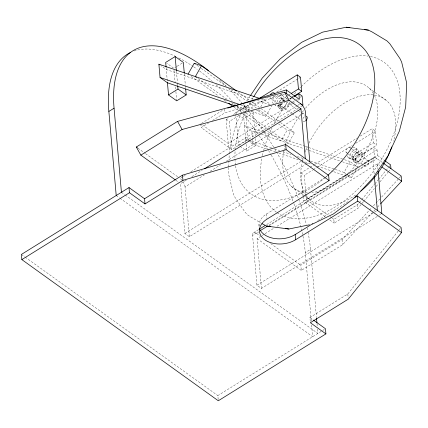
<?xml version="1.0" encoding="UTF-8"?>
<svg xmlns="http://www.w3.org/2000/svg" width="428" height="428" viewBox="0 0 428 428"><rect width="100%" height="100%" fill="white"/><g stroke="black" fill="none" stroke-linecap="round" stroke-linejoin="round"><path stroke-width="0.32" stroke-dasharray="2.14 1.6" d="M228.67 167.514L228.798 174.774L233.453 194.162L235.127 197.618L245.26 212.459L248.133 215.338L260.845 222.988M228.696 166.856L228.889 162.282M228.916 161.629L229.215 154.433M229.242 153.78L229.435 149.206L235.764 125.094L240.718 114.41M240.991 113.816L245.672 103.72M247.052 100.757L249.979 96.241M256.549 110.28L258.442 110.927L259.09 109.787M260.7 106.941L264.568 100.115L270.389 104.298M251.343 111.317L265.852 116.25L271.973 105.438M268.88 129.422L288.338 143.407L294.464 132.594L287.177 130.117L281.057 140.93L267.537 131.219M335.188 169.418L344.021 172.42L350.141 161.607L357.551 166.931L351.425 177.738L333.134 171.521M310.241 321.428L309.899 317.549L347.825 293.983L400.25 228.472M363.383 201.781L357.872 208.409L334.166 223.138L333.84 219.382L357.541 204.648L358.814 203.123M359.236 202.61L361.36 200.063M361.783 199.555L374.505 184.265M374.928 183.756L378.32 179.674M378.748 179.166L385.532 171.013M385.954 170.505L388.078 167.953M388.501 167.444L390.197 165.406M363.805 201.272L374.409 188.529M376.105 186.49L378.229 183.944M379.925 181.905L387.982 172.222M388.405 171.714L390.529 169.162M375.26 209.554L342.523 244.784L301.28 270.41L300.825 265.248L342.068 239.616L371.627 207.81M373.446 205.852L379.813 199.004M381.632 197.046L398.907 178.455M399.361 177.962L401.18 176.004M377.533 207.104L380.262 204.172M176.652 66.581L173.859 68.314L166.701 63.167M177.208 66.233L182.226 63.114M201.395 123.451L223.405 109.777M298.444 108.231L231.853 149.618L201.16 127.56L208.495 123.002M212.443 120.546L224.861 112.832L284.679 94.256M239.525 145.969L238.503 145.236L235.657 112.719L245.142 106.829L250.765 110.873M228.579 147.264L226.112 119.08L228.37 117.679M233.447 114.522L254.895 101.195M231.853 149.618L229.387 121.434L240.675 114.42M244.623 111.965L268.329 97.236M276.793 91.977L298.236 78.645M298.803 78.297L300.493 77.243M255.591 138.592L256.169 145.226L246.689 151.116L243.842 118.604L253.328 112.708L251.279 111.243M277.119 102.239A3.14 1.873 -54.3 0 1 279.286 98.419A3.14 1.873 -54.3 0 1 281.859 99.296L285.733 96.889M286.284 96.546L287.948 95.514M288.499 95.171L290.157 94.139M289.558 98.895L291.217 97.868M291.773 97.52L293.983 96.15M292.099 102.271L283.175 107.819A3.14 1.873 -54.3 0 1 280.602 106.941L277.328 104.587A3.14 1.873 -54.3 0 0 279.901 105.465L284.92 102.346M289.943 99.226L291.612 98.189M292.174 97.841L293.843 96.798M292.656 101.923L296.005 99.847M296.561 99.499L297.674 98.804M299.905 97.418L302.136 96.032M292.019 103.876L228.252 143.508L202.979 125.351M292.586 103.528L295.406 101.773M297.663 100.371L298.792 99.665M182.938 176.727L180.097 178.492A6.902 3.157 58.1 0 1 181.852 180.124M183.505 176.373L185.206 175.314M190.888 171.783L297.096 105.78M297.663 105.427L300.504 103.662M238.503 145.236L247.983 139.346L245.142 106.829M300.702 106.829L301.831 106.128M186.228 180.129L180.546 183.66L184.901 233.447L189.406 236.684L305.271 164.678M191.905 176.598L202.128 170.248M189.406 236.684L185.051 186.892L204.359 174.892M210.041 171.361L220.832 164.657M225.941 161.479L305.458 112.066M184.901 233.447L300.766 161.442M301.339 161.089L304.174 159.323M305.838 164.325L308.679 162.56M303.013 195.837L301.007 172.901L314.553 164.48M315.115 164.133L357.444 137.827M360.264 136.072L372.114 128.71L375.388 131.059L376.624 145.151L360.028 155.466A3.14 1.873 -54.3 0 0 357.455 154.588A3.14 1.873 -54.3 0 0 355.288 158.408L355.497 160.757A3.14 1.873 -54.3 0 0 358.07 161.634L377.031 149.848L373.756 147.5L354.796 159.28A3.14 1.873 -54.3 0 1 352.223 158.403L352.014 156.06A3.14 1.873 -54.3 0 1 354.181 152.234A3.14 1.873 -54.3 0 1 356.754 153.112L360.028 155.466M306.748 203.434L304.281 175.25L312.745 169.991M313.312 169.638L316.132 167.888M316.699 167.535L352.249 145.44M355.636 143.337L375.388 131.059M356.754 153.112L373.35 142.802L372.114 128.71M258.983 226.182A21.967 14.499 -5 0 1 266.542 213.973L324.124 178.187M324.686 177.839L327.511 176.085M325.029 216.568L303.473 201.08L374.58 156.889L373.756 147.5M377.031 149.848L377.528 155.487L306.416 199.678L327.923 215.129M253.574 232.709L258.689 229.536M266.639 224.593L373.986 157.884M377.298 216.434L261.433 288.44L256.934 285.209L252.579 235.416L258.255 231.885M269.046 225.181L372.986 160.586A6.902 3.157 58.1 0 1 377.036 158.654L269.121 225.722M252.579 235.416A6.902 3.157 58.1 0 1 256.629 233.485L258.33 232.425M261.433 288.44L257.078 238.653L261.62 235.828M262.193 235.475L264.461 234.062M265.028 233.709L274.118 228.065M276.959 226.3L377.485 163.822L379.636 165.363M317.769 220.527L349.387 200.876M311.263 320.791L305.298 252.6L310.514 249.358A150.629 68.887 58.1 0 0 307.941 231.757M256.934 285.209L373.933 212.497M374.5 212.144L377.341 210.378M379.572 215.022L380.706 214.316M218.184 399.474L217.841 395.6L322.054 330.839M322.621 330.486L324.322 329.432M261.401 99.039L264.568 100.115M252.991 98.986L166.294 69.518L161.003 65.714M257.421 100.489L270.073 104.796M240.782 104.924L253.397 109.21M236.839 106.385L248.823 110.461M263.45 132.14L244.463 125.688L251.873 131.011L260.732 134.023M264.081 132.354L304.581 146.119M305.212 146.339L343.812 159.457M344.449 159.671L350.141 161.607M261.364 134.237L303.131 148.43M305.662 149.292L341.731 161.554M342.363 161.768L357.551 166.931M271.486 147.762L245.624 138.972L253.034 144.295L267.543 149.228M274.642 148.832L279.687 150.549M282.838 151.619L291.04 154.406M297.348 156.552L303.655 158.697M310.589 161.056L334.557 169.199M270.063 150.084L275.739 152.015M278.895 153.085L298.444 159.73M304.752 161.875L311.06 164.02M317.367 166.16L332.502 171.307M369.241 88.232L374.532 92.041M375.062 92.421L387.244 101.174M373.35 142.802L376.624 145.151M377.528 155.487L383.814 160.002M374.58 156.889L382.504 162.581M280.939 94.337L283.272 96.016M286.546 98.365L288.413 99.708M355.834 148.152L358.166 149.832A6.088 3.627 -54.3 0 1 354.785 159.141A6.088 3.627 -54.3 0 1 350.206 154.781A6.088 3.627 -54.3 0 1 358.166 149.832M361.441 152.186A6.088 3.627 -54.3 0 1 358.059 161.495A6.088 3.627 -54.3 0 1 353.48 157.135A6.088 3.627 -54.3 0 1 361.441 152.186L363.773 153.861A6.088 3.627 -54.3 0 1 360.392 163.17A6.088 3.627 -54.3 0 1 355.812 158.809A6.088 3.627 -54.3 0 1 363.773 153.861M277.296 95.337L284.807 100.735M285.348 101.126L297.69 109.996M298.225 110.381L300.911 112.307M301.446 112.692L305.207 115.394M350.195 147.724L351.821 148.891M352.362 149.281L368.615 160.955A3.14 1.873 -54.3 0 1 366.871 165.754A3.14 1.873 -54.3 0 1 364.506 163.507A3.14 1.873 -54.3 0 1 368.615 160.955M281.859 99.296L283.732 100.639M279.457 103.918L280.394 104.593L280.602 106.941M352.014 156.06L355.288 158.408M270.175 97.926L276.616 102.554M278.762 104.095L291.645 113.35M292.18 113.736L301.307 120.295M346.295 152.625L347.921 153.791M348.462 154.182L364.715 165.855M279.901 105.465L283.175 107.819M354.796 159.28L358.07 161.634M352.223 158.403L355.497 160.757M277.943 105.716L281.217 108.065M352.838 159.532L356.112 161.886M274.776 104.849L275.707 105.518M278.981 107.872L281.314 109.547M348.269 157.659L350.602 159.339M353.876 161.688L356.208 163.368M238.241 92.197L249.053 99.965M251.755 101.907L260.406 108.124M260.946 108.514L279.864 122.108M280.41 122.494L294.464 132.594M196.896 65.249L200.684 67.966M201.224 68.357L226.091 86.226M230.954 89.719L246.635 100.987M248.796 102.538L256.361 107.979M258.528 109.531L276.365 122.349M278.526 123.906L287.177 130.117M258.442 110.927L265.852 116.25M344.021 172.42L351.425 177.738M198.057 78.533L227.252 99.51M231.575 102.618L234.822 104.946M236.984 106.502L268.34 129.031M191.316 76.446L218.885 96.257M224.293 100.141L226.455 101.693M234.02 107.134L241.05 112.184M243.211 113.736L265.376 129.663M235.657 112.719L236.684 113.457M238.728 114.929L243.842 118.604M226.112 119.08L229.387 121.434M301.007 172.901L304.281 175.25M247.983 139.346L249.01 140.079M249.519 140.448L256.169 145.226M240.038 146.339L246.689 151.116M291.238 186.234L305.009 196.126M305.539 196.506L309.246 199.17M330.074 216.675L331.689 217.836M332.224 218.221L333.84 219.382M329.865 220.046L334.166 223.138M137.928 148.19L144.953 153.24M145.493 153.631L179.016 177.716M256.629 233.485L259.86 235.807M270.64 243.553L300.825 265.248M175.721 180.188L178.936 182.505M257.078 238.653L301.28 270.41M309.899 317.549L313.119 319.86M121.424 192.279L124.682 194.622M125.222 195.013L317.87 333.439L317.346 327.479M116.213 195.521L119.466 197.859M120.011 198.25L312.654 336.681L311.611 324.761M21.4 254.441L24.658 256.784M25.199 257.175L217.841 395.6M377.485 163.822L377.951 169.135M372.986 160.586L374.206 174.528M357.541 204.648L357.872 208.409M347.825 293.983L348.162 297.856M342.068 239.616L342.523 244.784M310.514 249.358L316.479 317.549M316.998 323.509L317.287 326.821M303.072 196.495L303.473 201.08M266.542 213.973L266.933 218.494M253.328 112.708L255.356 135.933M251.873 131.011L253.034 144.295M259.004 224.283L259.17 226.219M224.534 109.076L224.861 112.832M200.828 123.804L201.16 127.56M184.329 73.702L185.319 84.985M185.372 85.648L185.549 87.638M176.432 71.139L177.422 82.422M177.481 83.086L177.652 85.076M174.036 70.304L175.138 82.914M175.485 86.895L175.833 90.875M175.892 91.538L176.705 100.831M166.139 67.742L167.46 82.802M280.394 104.593A3.14 1.873 -54.3 0 1 280.608 103.223M281.956 101.233A3.14 1.873 -54.3 0 1 284.716 100.671M134.125 50.986A150.629 68.887 58.1 0 1 174.87 56.073M178.776 57.957A150.629 68.887 58.1 0 1 193.156 66.468M193.74 66.859A150.629 68.887 58.1 0 1 197.212 69.293M199.716 71.123A150.629 68.887 58.1 0 1 212.411 81.464M215.963 84.669A150.629 68.887 58.1 0 1 232.26 101.174M234.458 103.635A150.629 68.887 58.1 0 1 235.336 104.63M237.075 106.642A150.629 68.887 58.1 0 1 242.655 113.34M243.077 113.864A150.629 68.887 58.1 0 1 258.86 135.275M259.234 135.831A150.629 68.887 58.1 0 1 268.201 149.939M268.543 150.512A150.629 68.887 58.1 0 1 270.892 154.503M271.224 155.075A150.629 68.887 58.1 0 1 293.71 203.145M293.934 203.776A150.629 68.887 58.1 0 1 305.298 252.6M219.655 80.041A150.629 68.887 58.1 0 1 226.198 86.199M228.627 88.601A150.629 68.887 58.1 0 1 242.724 103.908M243.158 104.416A150.629 68.887 58.1 0 1 249.133 111.671M249.551 112.2A150.629 68.887 58.1 0 1 264.071 132.033M264.445 132.589A150.629 68.887 58.1 0 1 274.434 148.409M274.771 148.976A150.629 68.887 58.1 0 1 276.103 151.261M276.435 151.833A150.629 68.887 58.1 0 1 298.466 198.646M298.696 199.277A150.629 68.887 58.1 0 1 306.341 224.475M307.106 227.803A150.629 68.887 58.1 0 1 307.812 231.104M279.233 101.918A6.088 3.627 -54.3 0 1 284.155 97.819A6.088 3.627 -54.3 0 1 287.365 100.264M287.311 101.538A6.088 3.627 -54.3 0 1 281.961 108.263A6.088 3.627 -54.3 0 1 278.221 104.7M289.697 101.939A6.088 3.627 -54.3 0 1 283.705 110.098A6.088 3.627 -54.3 0 1 281.565 103.597M283.523 101.136A6.088 3.627 -54.3 0 1 287.054 99.419M352.859 147.767A6.088 3.627 -54.3 0 1 356.652 150.886A6.088 3.627 -54.3 0 1 352.051 157.697A6.088 3.627 -54.3 0 1 347.456 155.765M274.947 102.351A6.088 3.627 -54.3 0 1 280.88 95.465A6.088 3.627 -54.3 0 1 283.673 100.569M282.138 103.282A6.088 3.627 -54.3 0 1 275.15 104.705M280.126 93.85A6.088 3.627 -54.3 0 1 279.805 101.607M273.374 103.844A6.088 3.627 -54.3 0 1 275.584 95.428M370.418 56.507A92.261 54.987 -54.3 0 1 381.947 158.585A92.261 54.987 -54.3 0 1 276.97 212.556M276.435 212.176A92.261 54.987 -54.3 0 1 261.899 158.109M262.407 155.594A92.261 54.987 -54.3 0 1 263.461 151.143M263.632 150.501A92.261 54.987 -54.3 0 1 271.994 128.031M273.797 124.393A92.261 54.987 -54.3 0 1 288.124 101.714M290.163 99.087A92.261 54.987 -54.3 0 1 290.997 98.055M291.415 97.541A92.261 54.987 -54.3 0 1 292.688 96.006M294.421 93.973A92.261 54.987 -54.3 0 1 296.636 91.485M299.819 88.093A92.261 54.987 -54.3 0 1 300.745 87.146M301.205 86.681A92.261 54.987 -54.3 0 1 367.866 56.089M347.242 152.94A3.14 1.873 -54.3 0 1 346.643 149.206A3.14 1.873 -54.3 0 1 350.484 148.142M305.073 121.349A3.14 1.873 -54.3 0 1 302.917 121.45M303.045 118.379A3.14 1.873 -54.3 0 1 305.282 116.352M327.222 175.838A92.261 54.987 -54.3 0 1 325.692 177.171M325.178 177.604A92.261 54.987 -54.3 0 1 235.571 165.706M235.475 165.031A92.261 54.987 -54.3 0 1 235.122 150.554M235.17 149.87A92.261 54.987 -54.3 0 1 244.934 113.463M246.047 111.018A92.261 54.987 -54.3 0 1 250.658 101.976M251.974 99.654A92.261 54.987 -54.3 0 1 253.317 97.37M273.947 96.091A3.14 1.873 -54.3 0 1 269.886 97.504M305.469 108.273A62.761 37.407 -54.3 0 1 373.163 93.122M374.414 95.417A62.761 37.407 -54.3 0 1 363.629 154.642A62.761 37.407 -54.3 0 1 311.884 192.509M307.331 192.654A62.761 37.407 -54.3 0 1 283.807 151.116M283.93 150.506A62.761 37.407 -54.3 0 1 285.123 145.536M285.299 144.91A62.761 37.407 -54.3 0 1 300.595 114.399M302.173 112.307A62.761 37.407 -54.3 0 1 303.794 110.274M309 143.139A62.761 37.407 -54.3 0 1 369.22 94.738A62.761 37.407 -54.3 0 1 393.535 141.245M355.566 195.034A62.761 37.407 -54.3 0 1 306.389 195.89M306.02 195.366A62.761 37.407 -54.3 0 1 302.484 160.976M302.639 160.35A62.761 37.407 -54.3 0 1 303.131 158.478M305.137 152.202A62.761 37.407 -54.3 0 1 307.582 146.162M182.927 181.531A6.902 3.157 58.1 0 1 185.051 186.892"/><path stroke-width="0.64" d="M388.057 155.476L399.34 131.139L405.669 107.032L406.6 84.797L406.306 81.459L401.651 62.071L399.977 58.615L389.844 43.774L386.971 40.901L372.044 31.918L368.438 30.126L364.431 29.602M188.069 74.114L194.194 63.307L201.481 65.784L236.62 91.03M201.481 65.784L195.355 76.591L196.436 77.366M250.353 95.69L262.268 78.057L280.18 58.882L301.638 42.324L322.6 32.148L346.225 27.232L368.438 30.126M387.731 156.134L372.841 178.176L354.93 197.351M357.289 195.965L401.079 227.434L401.534 232.602L348.28 299.151L310.354 322.717L325.906 333.894L218.296 400.769L21.849 259.609L21.4 254.441L129.01 187.566L144.562 198.742L145.012 203.91L182.938 180.343L286.118 149.672L329.095 180.546L266.992 219.141A21.967 14.499 -5 0 0 264.723 239.744A21.967 14.499 -5 0 0 295.641 239.728L357.738 201.133L357.289 195.965L353.903 198.073M380.717 203.68L401.635 181.172L401.18 176.004L383.477 163.282M353.956 198.325L333.466 213.909L312.504 224.085M184.27 73.038L183.345 62.424L175.159 56.539L165.679 62.435L166.08 67.078M116.213 195.521L108.856 111.441L114.067 108.204A150.629 68.887 58.1 0 1 208.463 70.588M185.666 88.965L186.185 94.936L176.705 100.831L168.52 94.946L178 89.056L177.711 85.739M175.186 179.803L140.849 155.134L136.307 147.023L177.545 121.397L284.545 92.191L302.96 105.427L302.136 96.032L298.862 93.678L294.405 96.455M140.849 155.134L182.093 129.502L289.087 100.302L300.959 108.83L305.314 158.617M258.844 98.74L297.219 74.889L300.493 77.243L301.729 91.335L293.983 96.15M21.849 259.609L129.459 192.734L129.01 187.566M291.265 93.454L298.455 88.981L297.219 74.889M144.562 198.742L182.483 175.175L285.669 144.504L328.64 175.384L329.095 180.546M204.402 168.835L300.959 108.83M259.823 228.83L264.937 225.652M260.529 230.478L267.912 225.888M259.534 228.659A21.967 14.499 -5 0 0 295.186 234.56L312.691 223.684M227.712 108.086L286.262 89.907L299.359 99.317L298.862 93.678M261.952 223.651L266.665 226.107L288.879 229.001L309.465 224.807M346.225 27.232L349.911 27.713M266.665 226.107L270.673 226.631M285.192 228.52L288.879 229.001M235.577 105.957L167.46 82.802L160.051 77.479L158.89 64.195L259.502 98.397M160.051 77.479L240.151 104.71M298.455 88.981L301.729 91.335M384.858 160.757L390.62 164.898L390.951 168.653M381.781 166.909L401.635 181.172M194.194 63.307L195.275 64.082M228.616 103.25L232.939 106.358M357.738 201.133L401.534 232.602M158.89 64.195L159.949 64.954M178 89.056L186.185 94.936M136.307 147.023L137.388 147.804M313.654 320.246L325.451 328.725L325.906 333.894M129.459 192.734L145.012 203.91M284.545 92.191L289.087 100.302M177.545 121.397L182.093 129.502M378.127 171.125L381.846 213.609M374.382 176.518L377.341 210.378M309.813 161.854L305.458 112.066A6.902 3.157 58.1 0 0 300.504 103.662M316.538 318.213L316.939 322.846M286.262 89.907L286.589 93.662M295.186 234.56L295.641 239.728M285.669 144.504L286.118 149.672M175.159 56.539L176.379 70.476M182.483 175.175L182.938 180.343M167.418 82.342L168.52 94.946M114.067 108.204L121.424 192.279M108.856 111.441A150.629 68.887 58.1 0 1 130.647 52.403M253.665 96.803A92.261 54.987 -54.3 0 1 363.484 48.268A92.261 54.987 -54.3 0 1 327.73 175.389M306.395 116.298A3.14 1.873 -54.3 0 1 305.678 120.889M270.303 94.856A3.14 1.873 -54.3 0 1 272.839 92.742A3.14 1.873 -54.3 0 1 274.492 93.999M391.797 146.895A62.761 37.407 -54.3 0 1 360.884 191.022"/></g></svg>
